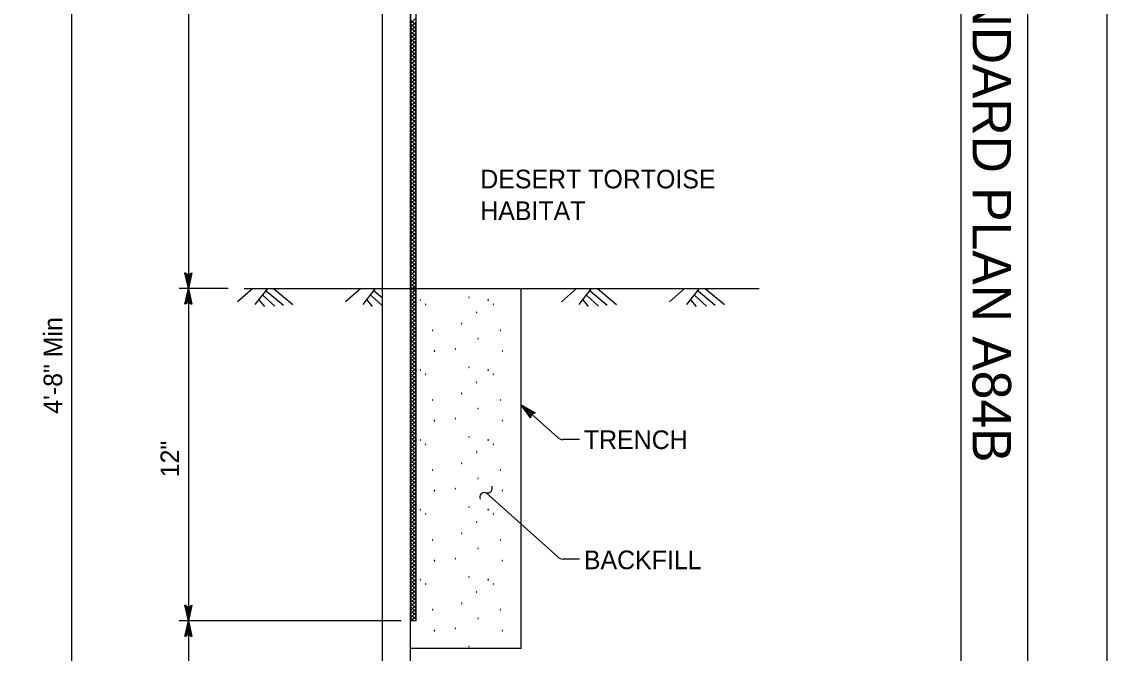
# Model space of a CAD drawing. Extents: x -894 to 866, y -472 to 714.
# Drawn here: x 458.1 to 866, y -33.4 to 204.1 of the extents above; entities that cross this region are included whole.
import ezdxf

# ---------------------------------------------------------------- set-up
doc = ezdxf.new("R2010")
doc.units = 0
for name, color, linetype in [('60 Nongeo Data', 7, 'Continuous'), ('border_PLOTTING-ELEMENTS', 7, 'Continuous'), ('border_rw_22x34_Cut_Lines', 7, 'Continuous'), ('border_SHEET', 7, 'Continuous'), ('border_WITHIN-BORDER-anno', 7, 'Continuous'), ('mc_FENCE', 7, 'Continuous'), ('mc_FENCE-anno', 7, 'Continuous'), ('rd_BASE-MATERIAL', 7, 'Continuous'), ('rd_PROFILE-OG', 7, 'Continuous')]:
    doc.layers.add(name, color=color, linetype=linetype)

# ---------------------------------------------------------------- blocks, each defined once
blk = doc.blocks.new('AHT')
at = {"layer": '60 Nongeo Data'}
blk.add_lwpolyline([(-5.9055, 1.3189), (0, 0), (-5.9059, -1.3094), (-5.6957, -0.9602), (-1.3693, -0.0035), (-5.6968, 0.9693), (-5.4886, 0.6205), (-2.7193, 0.002), (-5.4858, -0.6114), (-5.2756, -0.2622), (-4.0791, 0.0031), (-5.2799, 0.2713), (-5.1181, 0), (-5.9059, -1.3094), (-5.1181, 0)], close=True, dxfattribs=at)

msp = doc.modelspace()

# ---------------------------------------------------------------- linework, layer by layer
at = {"layer": 'border_PLOTTING-ELEMENTS'}
for points in [[(-894.04, -472.44), (865.96, -472.44), (865.96, 713.56), (-894.04, 713.56)], [(-864.04, 670.56), (835.96, 670.56), (835.96, -429.44), (-864.04, -429.44)]]:
    msp.add_lwpolyline(points, close=True, dxfattribs=at)
at = {"layer": 'border_rw_22x34_Cut_Lines'}
msp.add_lwpolyline([(-864.04, 670.56), (835.96, 670.56), (835.96, -429.44), (-864.04, -429.44)], close=True, dxfattribs=at)
at = {"layer": 'border_SHEET'}
msp.add_line((810.96, 645.56), (810.96, -404.44), dxfattribs=at)
at = {"layer": 'mc_FENCE'}
for p, q in [((593.67, -208.69), (593.67, 374.65)), ((604.08, -208.69), (604.08, 374.65)), ((604.08, 203.42), (606.08, 205.42)), ((606.08, 202.85), (604.08, 204.85)), ((604.08, 202.01), (606.08, 204.01)), ((606.08, 201.43), (604.08, 203.43)), ((604.08, 200.59), (606.08, 202.59)), ((606.08, 200.02), (604.08, 202.02)), ((604.08, 199.18), (606.08, 201.18)), ((606.08, 198.61), (604.08, 200.61)), ((604.08, 197.76), (606.08, 199.76)), ((606.08, 197.19), (604.08, 199.19)), ((604.08, 196.35), (606.08, 198.35)), ((606.08, 195.78), (604.08, 197.78)), ((604.08, 194.93), (606.08, 196.93)), ((606.08, 194.36), (604.08, 196.36)), ((604.08, 193.52), (606.08, 195.52)), ((606.08, 192.95), (604.08, 194.95)), ((604.08, 192.11), (606.08, 194.11)), ((606.08, 191.53), (604.08, 193.53)), ((604.08, 190.69), (606.08, 192.69)), ((606.08, 190.12), (604.08, 192.12)), ((604.08, 189.28), (606.08, 191.28)), ((606.08, 188.71), (604.08, 190.71)), ((604.08, 187.86), (606.08, 189.86)), ((606.08, 187.29), (604.08, 189.29)), ((604.08, 186.45), (606.08, 188.45)), ((606.08, 185.88), (604.08, 187.88)), ((604.08, 185.03), (606.08, 187.03)), ((606.08, 184.46), (604.08, 186.46)), ((604.08, 183.62), (606.08, 185.62)), ((606.08, 183.05), (604.08, 185.05)), ((604.08, 182.21), (606.08, 184.21)), ((606.08, 181.64), (604.08, 183.64)), ((604.08, 180.79), (606.08, 182.79)), ((606.08, 180.22), (604.08, 182.22)), ((604.08, 179.38), (606.08, 181.38)), ((606.08, 178.81), (604.08, 180.81)), ((604.08, 177.96), (606.08, 179.96)), ((606.08, 177.39), (604.08, 179.39)), ((604.08, 176.55), (606.08, 178.55)), ((606.08, 175.98), (604.08, 177.98)), ((604.08, 175.14), (606.08, 177.14)), ((606.08, 174.56), (604.08, 176.56)), ((604.08, 173.72), (606.08, 175.72)), ((606.08, 173.15), (604.08, 175.15)), ((604.08, 172.31), (606.08, 174.31)), ((606.08, 171.74), (604.08, 173.74)), ((604.08, 170.89), (606.08, 172.89)), ((606.08, 170.32), (604.08, 172.32)), ((604.08, 169.48), (606.08, 171.48)), ((606.08, 168.91), (604.08, 170.91)), ((604.08, 168.06), (606.08, 170.06)), ((606.08, 167.49), (604.08, 169.49)), ((604.08, 166.65), (606.08, 168.65)), ((606.08, 166.08), (604.08, 168.08)), ((604.08, 165.24), (606.08, 167.24)), ((606.08, 164.66), (604.08, 166.66)), ((604.08, 163.82), (606.08, 165.82)), ((606.08, 163.25), (604.08, 165.25)), ((604.08, 162.41), (606.08, 164.41)), ((606.08, 161.84), (604.08, 163.84)), ((604.08, 160.99), (606.08, 162.99)), ((606.08, 160.42), (604.08, 162.42)), ((604.08, 159.58), (606.08, 161.58)), ((606.08, 159.01), (604.08, 161.01)), ((604.08, 158.16), (606.08, 160.16)), ((606.08, 157.59), (604.08, 159.59)), ((604.08, 156.75), (606.08, 158.75)), ((606.08, 156.18), (604.08, 158.18)), ((604.08, 155.34), (606.08, 157.34)), ((606.08, 154.77), (604.08, 156.77)), ((604.08, 153.92), (606.08, 155.92)), ((606.08, 153.35), (604.08, 155.35)), ((604.08, 152.51), (606.08, 154.51)), ((606.08, 151.94), (604.08, 153.94)), ((604.08, 151.09), (606.08, 153.09)), ((606.08, 150.52), (604.08, 152.52)), ((604.08, 149.68), (606.08, 151.68)), ((606.08, 149.11), (604.08, 151.11)), ((604.08, 148.27), (606.08, 150.27)), ((606.08, 147.69), (604.08, 149.69)), ((604.08, 146.85), (606.08, 148.85)), ((606.08, 146.28), (604.08, 148.28)), ((604.08, 145.44), (606.08, 147.44)), ((606.08, 144.87), (604.08, 146.87)), ((604.08, 144.02), (606.08, 146.02)), ((606.08, 143.45), (604.08, 145.45)), ((604.08, 142.61), (606.08, 144.61)), ((606.08, 142.04), (604.08, 144.04)), ((604.08, 141.19), (606.08, 143.19)), ((606.08, 140.62), (604.08, 142.62)), ((604.08, 139.78), (606.08, 141.78)), ((606.08, 139.21), (604.08, 141.21)), ((604.08, 138.37), (606.08, 140.37)), ((606.08, 137.79), (604.08, 139.79)), ((604.08, 136.95), (606.08, 138.95)), ((606.08, 136.38), (604.08, 138.38)), ((604.08, 135.54), (606.08, 137.54)), ((606.08, 134.97), (604.08, 136.97)), ((604.08, 134.12), (606.08, 136.12)), ((606.08, 133.55), (604.08, 135.55)), ((604.08, 132.71), (606.08, 134.71)), ((606.08, 132.14), (604.08, 134.14)), ((604.08, 131.29), (606.08, 133.29)), ((606.08, 130.72), (604.08, 132.72)), ((604.08, 129.88), (606.08, 131.88)), ((606.08, 129.31), (604.08, 131.31)), ((604.08, 128.47), (606.08, 130.47)), ((606.08, 127.9), (604.08, 129.9)), ((604.08, 127.05), (606.08, 129.05)), ((606.08, 126.48), (604.08, 128.48)), ((604.08, 125.64), (606.08, 127.64)), ((606.08, 125.07), (604.08, 127.07)), ((604.08, 124.22), (606.08, 126.22)), ((606.08, 123.65), (604.08, 125.65)), ((604.08, 122.81), (606.08, 124.81)), ((606.08, 122.24), (604.08, 124.24)), ((604.08, 121.4), (606.08, 123.4)), ((606.08, 120.82), (604.08, 122.82)), ((604.08, 119.98), (606.08, 121.98)), ((606.08, 119.41), (604.08, 121.41)), ((604.08, 118.57), (606.08, 120.57)), ((606.08, 118), (604.08, 120)), ((604.08, 117.15), (606.08, 119.15)), ((606.08, 116.58), (604.08, 118.58)), ((604.08, 115.74), (606.08, 117.74)), ((606.08, 115.17), (604.08, 117.17)), ((604.08, 114.32), (606.08, 116.32)), ((606.08, 113.75), (604.08, 115.75)), ((604.08, 112.91), (606.08, 114.91)), ((606.08, 112.34), (604.08, 114.34)), ((604.08, 111.5), (606.08, 113.5)), ((606.08, 110.92), (604.08, 112.92)), ((604.08, 110.08), (606.08, 112.08)), ((606.08, 109.51), (604.08, 111.51)), ((604.08, 108.67), (606.08, 110.67)), ((606.08, 108.1), (604.08, 110.1)), ((604.08, 107.25), (606.08, 109.25)), ((606.08, 106.68), (604.08, 108.68)), ((604.08, 105.84), (606.08, 107.84)), ((606.08, 105.27), (604.08, 107.27)), ((604.08, 104.42), (606.08, 106.42)), ((593.23, 103.76), (593.67, 103.4)), ((606.08, 103.85), (604.08, 105.85)), ((604.08, 103.01), (606.08, 105.01)), ((606.08, 102.44), (604.08, 104.44)), ((604.08, 101.6), (606.08, 103.6)), ((606.08, 101.03), (604.08, 103.03)), ((604.08, 100.18), (606.08, 102.18)), ((606.08, 99.61), (604.08, 101.61)), ((604.08, 98.77), (606.08, 100.77)), ((606.08, 98.2), (604.08, 100.2)), ((604.08, 97.35), (606.08, 99.35)), ((606.08, 96.78), (604.08, 98.78)), ((604.08, 95.94), (606.08, 97.94)), ((606.08, 95.37), (604.08, 97.37)), ((604.08, 94.53), (606.08, 96.53)), ((606.08, 93.95), (604.08, 95.95)), ((604.08, 93.11), (606.08, 95.11)), ((606.08, 92.54), (604.08, 94.54)), ((604.08, 91.7), (606.08, 93.7)), ((606.08, 91.13), (604.08, 93.13)), ((604.08, 90.28), (606.08, 92.28)), ((606.08, 89.71), (604.08, 91.71)), ((604.08, 88.87), (606.08, 90.87)), ((606.08, 88.3), (604.08, 90.3)), ((604.08, 87.45), (606.08, 89.45)), ((606.08, 86.88), (604.08, 88.88)), ((604.08, 86.04), (606.08, 88.04)), ((606.08, 85.47), (604.08, 87.47)), ((604.08, 84.63), (606.08, 86.63)), ((606.08, 84.05), (604.08, 86.05)), ((604.08, 83.21), (606.08, 85.21)), ((606.08, 82.64), (604.08, 84.64)), ((604.08, 81.8), (606.08, 83.8)), ((606.08, 81.23), (604.08, 83.23)), ((604.08, 80.38), (606.08, 82.38)), ((606.08, 79.81), (604.08, 81.81)), ((604.08, 78.97), (606.08, 80.97)), ((606.08, 78.4), (604.08, 80.4)), ((604.08, 77.55), (606.08, 79.55)), ((606.08, 76.98), (604.08, 78.98)), ((604.08, 76.14), (606.08, 78.14)), ((606.08, 75.57), (604.08, 77.57)), ((604.08, 74.73), (606.08, 76.73)), ((606.08, 74.16), (604.08, 76.16)), ((604.08, 73.31), (606.08, 75.31)), ((606.08, 72.74), (604.08, 74.74)), ((604.08, 71.9), (606.08, 73.9)), ((606.08, 71.33), (604.08, 73.33)), ((604.08, 70.48), (606.08, 72.48)), ((606.08, 69.91), (604.08, 71.91)), ((604.08, 69.07), (606.08, 71.07)), ((606.08, 68.5), (604.08, 70.5)), ((604.08, 67.65), (606.08, 69.65)), ((606.08, 67.08), (604.08, 69.08)), ((604.08, 66.24), (606.08, 68.24)), ((606.08, 65.67), (604.08, 67.67)), ((604.08, 64.83), (606.08, 66.83)), ((606.08, 64.26), (604.08, 66.26)), ((604.08, 63.41), (606.08, 65.41)), ((606.08, 62.84), (604.08, 64.84)), ((604.08, 62), (606.08, 64)), ((606.08, 61.43), (604.08, 63.43)), ((604.08, 60.58), (606.08, 62.58)), ((606.08, 60.01), (604.08, 62.01)), ((604.08, 59.17), (606.08, 61.17)), ((606.08, 58.6), (604.08, 60.6)), ((604.08, 57.76), (606.08, 59.76)), ((606.08, 57.18), (604.08, 59.18)), ((604.08, 56.34), (606.08, 58.34)), ((606.08, 55.77), (604.08, 57.77)), ((604.08, 54.93), (606.08, 56.93)), ((606.08, 54.36), (604.08, 56.36)), ((604.08, 53.51), (606.08, 55.51)), ((606.08, 52.94), (604.08, 54.94)), ((604.08, 52.1), (606.08, 54.1)), ((606.08, 51.53), (604.08, 53.53)), ((604.08, 50.68), (606.08, 52.68)), ((606.08, 50.11), (604.08, 52.11)), ((604.08, 49.27), (606.08, 51.27)), ((606.08, 48.7), (604.08, 50.7)), ((604.08, 47.86), (606.08, 49.86)), ((606.08, 47.29), (604.08, 49.29)), ((604.08, 46.44), (606.08, 48.44)), ((606.08, 45.87), (604.08, 47.87)), ((604.08, 45.03), (606.08, 47.03)), ((606.08, 44.46), (604.08, 46.46)), ((604.08, 43.61), (606.08, 45.61)), ((606.08, 43.04), (604.08, 45.04)), ((604.08, 42.2), (606.08, 44.2)), ((606.08, 41.63), (604.08, 43.63)), ((604.08, 40.78), (606.08, 42.78)), ((606.08, 40.21), (604.08, 42.21)), ((604.08, 39.37), (606.08, 41.37)), ((606.08, 38.8), (604.08, 40.8)), ((604.08, 37.96), (606.08, 39.96)), ((606.08, 37.39), (604.08, 39.39)), ((604.08, 36.54), (606.08, 38.54)), ((606.08, 35.97), (604.08, 37.97)), ((604.08, 35.13), (606.08, 37.13)), ((606.08, 34.56), (604.08, 36.56)), ((604.08, 33.71), (606.08, 35.71)), ((606.08, 33.14), (604.08, 35.14)), ((604.08, 32.3), (606.08, 34.3)), ((606.08, 31.73), (604.08, 33.73)), ((604.08, 30.89), (606.08, 32.89)), ((606.08, 30.31), (604.08, 32.31)), ((604.08, 29.47), (606.08, 31.47)), ((606.08, 28.9), (604.08, 30.9)), ((604.08, 28.06), (606.08, 30.06)), ((606.08, 27.49), (604.08, 29.49)), ((604.08, 26.64), (606.08, 28.64)), ((606.08, 26.07), (604.08, 28.07)), ((604.08, 25.23), (606.08, 27.23)), ((606.08, 24.66), (604.08, 26.66)), ((604.08, 23.81), (606.08, 25.81)), ((606.08, 23.24), (604.08, 25.24)), ((604.08, 22.4), (606.08, 24.4)), ((606.08, 21.83), (604.08, 23.83)), ((604.08, 20.99), (606.08, 22.99)), ((606.08, 20.42), (604.08, 22.42)), ((604.08, 19.57), (606.08, 21.57)), ((606.08, 19), (604.08, 21)), ((604.08, 18.16), (606.08, 20.16)), ((606.08, 17.59), (604.08, 19.59)), ((604.08, 16.74), (606.08, 18.74)), ((606.08, 16.17), (604.08, 18.17)), ((604.08, 15.33), (606.08, 17.33)), ((606.08, 14.76), (604.08, 16.76)), ((604.08, 13.91), (606.08, 15.91)), ((606.08, 13.34), (604.08, 15.34)), ((604.08, 12.5), (606.08, 14.5)), ((606.08, 11.93), (604.08, 13.93)), ((604.08, 11.09), (606.08, 13.09)), ((606.08, 10.52), (604.08, 12.52)), ((604.08, 9.67), (606.08, 11.67)), ((606.08, 9.1), (604.08, 11.1)), ((604.08, 8.26), (606.08, 10.26)), ((606.08, 7.69), (604.08, 9.69)), ((604.08, 6.84), (606.08, 8.84)), ((606.08, 6.27), (604.08, 8.27)), ((604.08, 5.43), (606.08, 7.43)), ((606.08, 4.86), (604.08, 6.86)), ((604.08, 4.02), (606.08, 6.02)), ((606.08, 3.44), (604.08, 5.44)), ((604.08, 2.6), (606.08, 4.6)), ((606.08, 2.03), (604.08, 4.03)), ((604.08, 1.19), (606.08, 3.19)), ((606.08, 0.62), (604.08, 2.62)), ((604.08, -0.23), (606.08, 1.77)), ((606.08, -0.8), (604.08, 1.2)), ((604.08, -1.64), (606.08, 0.36)), ((606.08, -2.21), (604.08, -0.21)), ((604.08, -3.06), (606.08, -1.06)), ((606.08, -3.63), (604.08, -1.63)), ((604.08, -4.47), (606.08, -2.47)), ((606.08, -5.04), (604.08, -3.04)), ((604.08, -5.88), (606.08, -3.88)), ((606.08, -6.45), (604.08, -4.45)), ((604.08, -7.3), (606.08, -5.3)), ((606.08, -7.87), (604.08, -5.87)), ((604.08, -8.71), (606.08, -6.71)), ((606.08, -9.28), (604.08, -7.28)), ((604.08, -10.13), (606.08, -8.13)), ((606.08, -10.7), (604.08, -8.7)), ((604.08, -11.54), (606.08, -9.54)), ((606.08, -12.11), (604.08, -10.11)), ((604.08, -12.96), (606.08, -10.96)), ((606.08, -13.53), (604.08, -11.53)), ((604.08, -14.37), (606.08, -12.37)), ((606.08, -14.94), (604.08, -12.94)), ((604.08, -15.78), (606.08, -13.78)), ((606.08, -16.35), (604.08, -14.35)), ((604.08, -17.2), (606.08, -15.2)), ((606.08, -17.77), (604.08, -15.77)), ((604.08, -18.61), (606.08, -16.61)), ((606.08, -19.18), (604.08, -17.18)), ((604.08, -20.03), (606.08, -18.03)), ((606.08, -20.6), (604.08, -18.6)), ((605.26, -21.19), (604.08, -20.01)), ((604.33, -21.19), (606.08, -19.44)), ((606.08, -21.19), (604.08, -21.19)), ((605.75, -21.19), (606.08, -20.85))]:
    msp.add_line(p, q, dxfattribs=at)
for points in [[(604.08, 353.82), (604.08, 111.31)], [(606.08, 353.82), (606.08, -21.19)], [(607.82, 99.37), (607.95, 99.37), (607.95, 99.5), (607.82, 99.5), (607.82, 99.37)], [(607.82, 73.09), (607.95, 73.09), (607.95, 73.22), (607.82, 73.22), (607.82, 73.09)], [(607.82, 46.81), (607.95, 46.81), (607.95, 46.94), (607.82, 46.94), (607.82, 46.81)], [(607.82, 20.53), (607.95, 20.53), (607.95, 20.66), (607.82, 20.66), (607.82, 20.53)], [(607.82, -5.76), (607.95, -5.76), (607.95, -5.62), (607.82, -5.62), (607.82, -5.76)]]:
    msp.add_lwpolyline(points, dxfattribs=at)
at = {"layer": 'mc_FENCE-anno'}
for p, q in [((476.77, 374.65), (476.77, -208.69)), ((520.71, 353.82), (520.71, 103.81)), ((535.62, 103.81), (517.21, 103.81)), ((535.62, 103.81), (517.21, 103.81)), ((532.12, 103.81), (517.21, 103.81)), ((520.71, 103.81), (520.71, -21.19)), ((659.47, 47.8), (645.75, 60.09)), ((667.6, 47.03), (661.47, 47.03)), ((659.47, 2.87), (632.51, 27.01)), ((667.6, 2.1), (661.47, 2.1)), ((600.58, -21.19), (517.21, -21.19)), ((600.58, -21.19), (517.21, -21.19)), ((520.71, -21.19), (520.71, -208.69))]:
    msp.add_line(p, q, dxfattribs=at)
msp.add_lwpolyline([(649.27, 55.17), (645.75, 60.09), (651.02, 57.12), (650.63, 57), (646.77, 59.18), (649.34, 55.57), (649.42, 55.96), (647.77, 58.27), (650.24, 56.88), (649.85, 56.76), (648.78, 57.36), (649.5, 56.36), (649.56, 56.67), (651.02, 57.12), (649.56, 56.67)], close=True, dxfattribs=at)
for centre, radius, start, end in [((661.47, 50.03), 3, 228.153, 270), ((633.06, 28.74), 1.81, 252.4041, 23.9018), ((631.96, 25.28), 1.81, 72.4041, 203.9018), ((661.47, 5.1), 3, 228.153, 270)]:
    msp.add_arc(centre, radius, start, end, dxfattribs=at)
at = {"layer": 'rd_BASE-MATERIAL'}
for points in [[(609.81, 97.77), (609.94, 97.77), (609.94, 97.9), (609.81, 97.9), (609.81, 97.77)], [(626.09, 100.44), (626.23, 100.44), (626.23, 100.57), (626.09, 100.57), (626.09, 100.44)], [(633.25, 99.37), (633.39, 99.37), (633.39, 99.5), (633.25, 99.5), (633.25, 99.37)], [(635.25, 97.77), (635.38, 97.77), (635.38, 97.9), (635.25, 97.9), (635.25, 97.77)], [(628.94, 94.75), (629.09, 94.75), (629.09, 94.9), (628.94, 94.9), (628.94, 94.75)], [(623.24, 90.55), (623.37, 90.55), (623.37, 90.68), (623.24, 90.68), (623.24, 90.55)], [(612.39, 88.07), (612.52, 88.07), (612.52, 88.2), (612.39, 88.2), (612.39, 88.07)], [(637.83, 88.07), (637.96, 88.07), (637.96, 88.2), (637.83, 88.2), (637.83, 88.07)], [(629.43, 84.9), (629.56, 84.9), (629.56, 85.03), (629.43, 85.03), (629.43, 84.9)], [(613.09, 80.28), (613.22, 80.28), (613.22, 80.41), (613.09, 80.41), (613.09, 80.28)], [(620.94, 81.03), (621.07, 81.03), (621.07, 81.17), (620.94, 81.17), (620.94, 81.03)], [(638.53, 80.28), (638.66, 80.28), (638.66, 80.41), (638.53, 80.41), (638.53, 80.28)], [(626.09, 74.16), (626.23, 74.16), (626.23, 74.29), (626.09, 74.29), (626.09, 74.16)], [(609.81, 71.49), (609.94, 71.49), (609.94, 71.62), (609.81, 71.62), (609.81, 71.49)], [(633.25, 73.09), (633.39, 73.09), (633.39, 73.22), (633.25, 73.22), (633.25, 73.09)], [(635.25, 71.49), (635.38, 71.49), (635.38, 71.62), (635.25, 71.62), (635.25, 71.49)], [(628.94, 68.47), (629.09, 68.47), (629.09, 68.62), (628.94, 68.62), (628.94, 68.47)], [(612.39, 61.79), (612.52, 61.79), (612.52, 61.92), (612.39, 61.92), (612.39, 61.79)], [(623.24, 64.27), (623.37, 64.27), (623.37, 64.4), (623.24, 64.4), (623.24, 64.27)], [(637.83, 61.79), (637.96, 61.79), (637.96, 61.92), (637.83, 61.92), (637.83, 61.79)], [(629.43, 58.62), (629.56, 58.62), (629.56, 58.75), (629.43, 58.75), (629.43, 58.62)], [(613.09, 54), (613.22, 54), (613.22, 54.13), (613.09, 54.13), (613.09, 54)], [(620.94, 54.75), (621.07, 54.75), (621.07, 54.88), (620.94, 54.88), (620.94, 54.75)], [(638.53, 54), (638.66, 54), (638.66, 54.13), (638.53, 54.13), (638.53, 54)], [(609.81, 45.21), (609.94, 45.21), (609.94, 45.34), (609.81, 45.34), (609.81, 45.21)], [(626.09, 47.87), (626.23, 47.87), (626.23, 48.01), (626.09, 48.01), (626.09, 47.87)], [(633.25, 46.81), (633.39, 46.81), (633.39, 46.94), (633.25, 46.94), (633.25, 46.81)], [(635.25, 45.21), (635.38, 45.21), (635.38, 45.34), (635.25, 45.34), (635.25, 45.21)], [(628.94, 42.19), (629.09, 42.19), (629.09, 42.34), (628.94, 42.34), (628.94, 42.19)], [(623.24, 37.99), (623.37, 37.99), (623.37, 38.12), (623.24, 38.12), (623.24, 37.99)], [(612.39, 35.51), (612.52, 35.51), (612.52, 35.64), (612.39, 35.64), (612.39, 35.51)], [(637.83, 35.51), (637.96, 35.51), (637.96, 35.64), (637.83, 35.64), (637.83, 35.51)], [(620.94, 28.47), (621.07, 28.47), (621.07, 28.6), (620.94, 28.6), (620.94, 28.47)], [(629.43, 32.34), (629.56, 32.34), (629.56, 32.47), (629.43, 32.47), (629.43, 32.34)], [(613.09, 27.71), (613.22, 27.71), (613.22, 27.85), (613.09, 27.85), (613.09, 27.71)], [(638.53, 27.71), (638.66, 27.71), (638.66, 27.85), (638.53, 27.85), (638.53, 27.71)], [(626.09, 21.59), (626.23, 21.59), (626.23, 21.73), (626.09, 21.73), (626.09, 21.59)], [(633.25, 20.53), (633.39, 20.53), (633.39, 20.66), (633.25, 20.66), (633.25, 20.53)], [(609.81, 18.93), (609.94, 18.93), (609.94, 19.06), (609.81, 19.06), (609.81, 18.93)], [(635.25, 18.93), (635.38, 18.93), (635.38, 19.06), (635.25, 19.06), (635.25, 18.93)], [(628.94, 15.91), (629.09, 15.91), (629.09, 16.06), (628.94, 16.06), (628.94, 15.91)], [(612.39, 9.23), (612.52, 9.23), (612.52, 9.36), (612.39, 9.36), (612.39, 9.23)], [(623.24, 11.7), (623.37, 11.7), (623.37, 11.84), (623.24, 11.84), (623.24, 11.7)], [(637.83, 9.23), (637.96, 9.23), (637.96, 9.36), (637.83, 9.36), (637.83, 9.23)], [(629.43, 6.05), (629.56, 6.05), (629.56, 6.19), (629.43, 6.19), (629.43, 6.05)], [(613.09, 1.43), (613.22, 1.43), (613.22, 1.56), (613.09, 1.56), (613.09, 1.43)], [(620.94, 2.19), (621.07, 2.19), (621.07, 2.32), (620.94, 2.32), (620.94, 2.19)], [(638.53, 1.43), (638.66, 1.43), (638.66, 1.56), (638.53, 1.56), (638.53, 1.43)], [(609.81, -7.36), (609.94, -7.36), (609.94, -7.22), (609.81, -7.22), (609.81, -7.36)], [(626.09, -4.69), (626.23, -4.69), (626.23, -4.56), (626.09, -4.56), (626.09, -4.69)], [(633.25, -5.76), (633.39, -5.76), (633.39, -5.62), (633.25, -5.62), (633.25, -5.76)], [(635.25, -7.36), (635.38, -7.36), (635.38, -7.22), (635.25, -7.22), (635.25, -7.36)], [(628.94, -10.38), (629.09, -10.38), (629.09, -10.23), (628.94, -10.23), (628.94, -10.38)], [(623.24, -14.58), (623.37, -14.58), (623.37, -14.45), (623.24, -14.45), (623.24, -14.58)], [(612.39, -17.05), (612.52, -17.05), (612.52, -16.92), (612.39, -16.92), (612.39, -17.05)], [(629.43, -20.23), (629.56, -20.23), (629.56, -20.1), (629.43, -20.1), (629.43, -20.23)], [(637.83, -17.05), (637.96, -17.05), (637.96, -16.92), (637.83, -16.92), (637.83, -17.05)], [(620.94, -24.09), (621.07, -24.09), (621.07, -23.96), (620.94, -23.96), (620.94, -24.09)], [(613.09, -24.85), (613.22, -24.85), (613.22, -24.72), (613.09, -24.72), (613.09, -24.85)], [(638.53, -24.85), (638.66, -24.85), (638.66, -24.72), (638.53, -24.72), (638.53, -24.85)], [(626.09, -30.97), (626.23, -30.97), (626.23, -30.84), (626.09, -30.84), (626.09, -30.97)]]:
    msp.add_lwpolyline(points, dxfattribs=at)
at = {"layer": 'rd_PROFILE-OG'}
for p, q in [((544.87, 103.82), (539.16, 98.75)), ((541.66, 103.81), (735.11, 103.81)), ((550.35, 103.79), (545.65, 97.8)), ((549.96, 102.89), (556.41, 97.58)), ((552.66, 103.76), (559.87, 97.83)), ((585.43, 103.82), (579.73, 98.75)), ((590.92, 103.79), (586.22, 97.8)), ((590.53, 102.89), (593.67, 100.3)), ((645.75, -31.61), (645.75, 103.81)), ((666.55, 103.82), (660.85, 98.75)), ((672.04, 103.79), (667.34, 97.8)), ((671.65, 102.89), (678.09, 97.58)), ((674.35, 103.76), (681.56, 97.83)), ((707.11, 103.82), (701.41, 98.75)), ((712.6, 103.79), (707.9, 97.8)), ((712.21, 102.89), (718.65, 97.58)), ((714.91, 103.76), (722.12, 97.83)), ((547.16, 99.52), (549.22, 96.99)), ((548.76, 101.24), (553.15, 97.23)), ((587.72, 99.52), (589.78, 96.99)), ((589.32, 101.24), (593.67, 97.28)), ((668.84, 99.52), (670.9, 96.99)), ((670.44, 101.24), (674.84, 97.23)), ((709.4, 99.52), (711.46, 96.99)), ((711, 101.24), (715.4, 97.23)), ((645.75, -31.61), (604.08, -31.61))]:
    msp.add_line(p, q, dxfattribs=at)

# ---------------------------------------------------------------- block references
at = {"layer": 'mc_FENCE-anno', "xscale": 1.000355576626763, "yscale": 0.9987444355667161}
for p, rotation in [((520.71, 103.81), -90), ((520.71, 103.81), 90), ((520.71, -21.19), -90), ((520.71, -21.19), 90)]:
    msp.add_blockref('AHT', p, dxfattribs=dict(at, rotation=rotation))

# ---------------------------------------------------------------- texts
at = {"layer": 'border_WITHIN-BORDER-anno'}
msp.add_text('2025 STANDARD PLAN A84B', height=14.5, rotation=270, dxfattribs=at).set_placement((815.33, 302.45))
at = {"layer": 'mc_FENCE-anno'}
for s, p in [('DESERT TORTOISE', (630.35, 141.47)), ('HABITAT', (630.35, 129.57)), ('TRENCH', (669.29, 43.45)), ('BACKFILL', (669.29, -1.73))]:
    msp.add_text(s, height=7, dxfattribs=at).set_placement(p)
for s, p in [('4\'-8" Min', (473.27, 56.72)), ('12"', (517.21, 32.83))]:
    msp.add_text(s, height=7, rotation=90, dxfattribs=at).set_placement(p)

doc.saveas('drawing.dxf')
